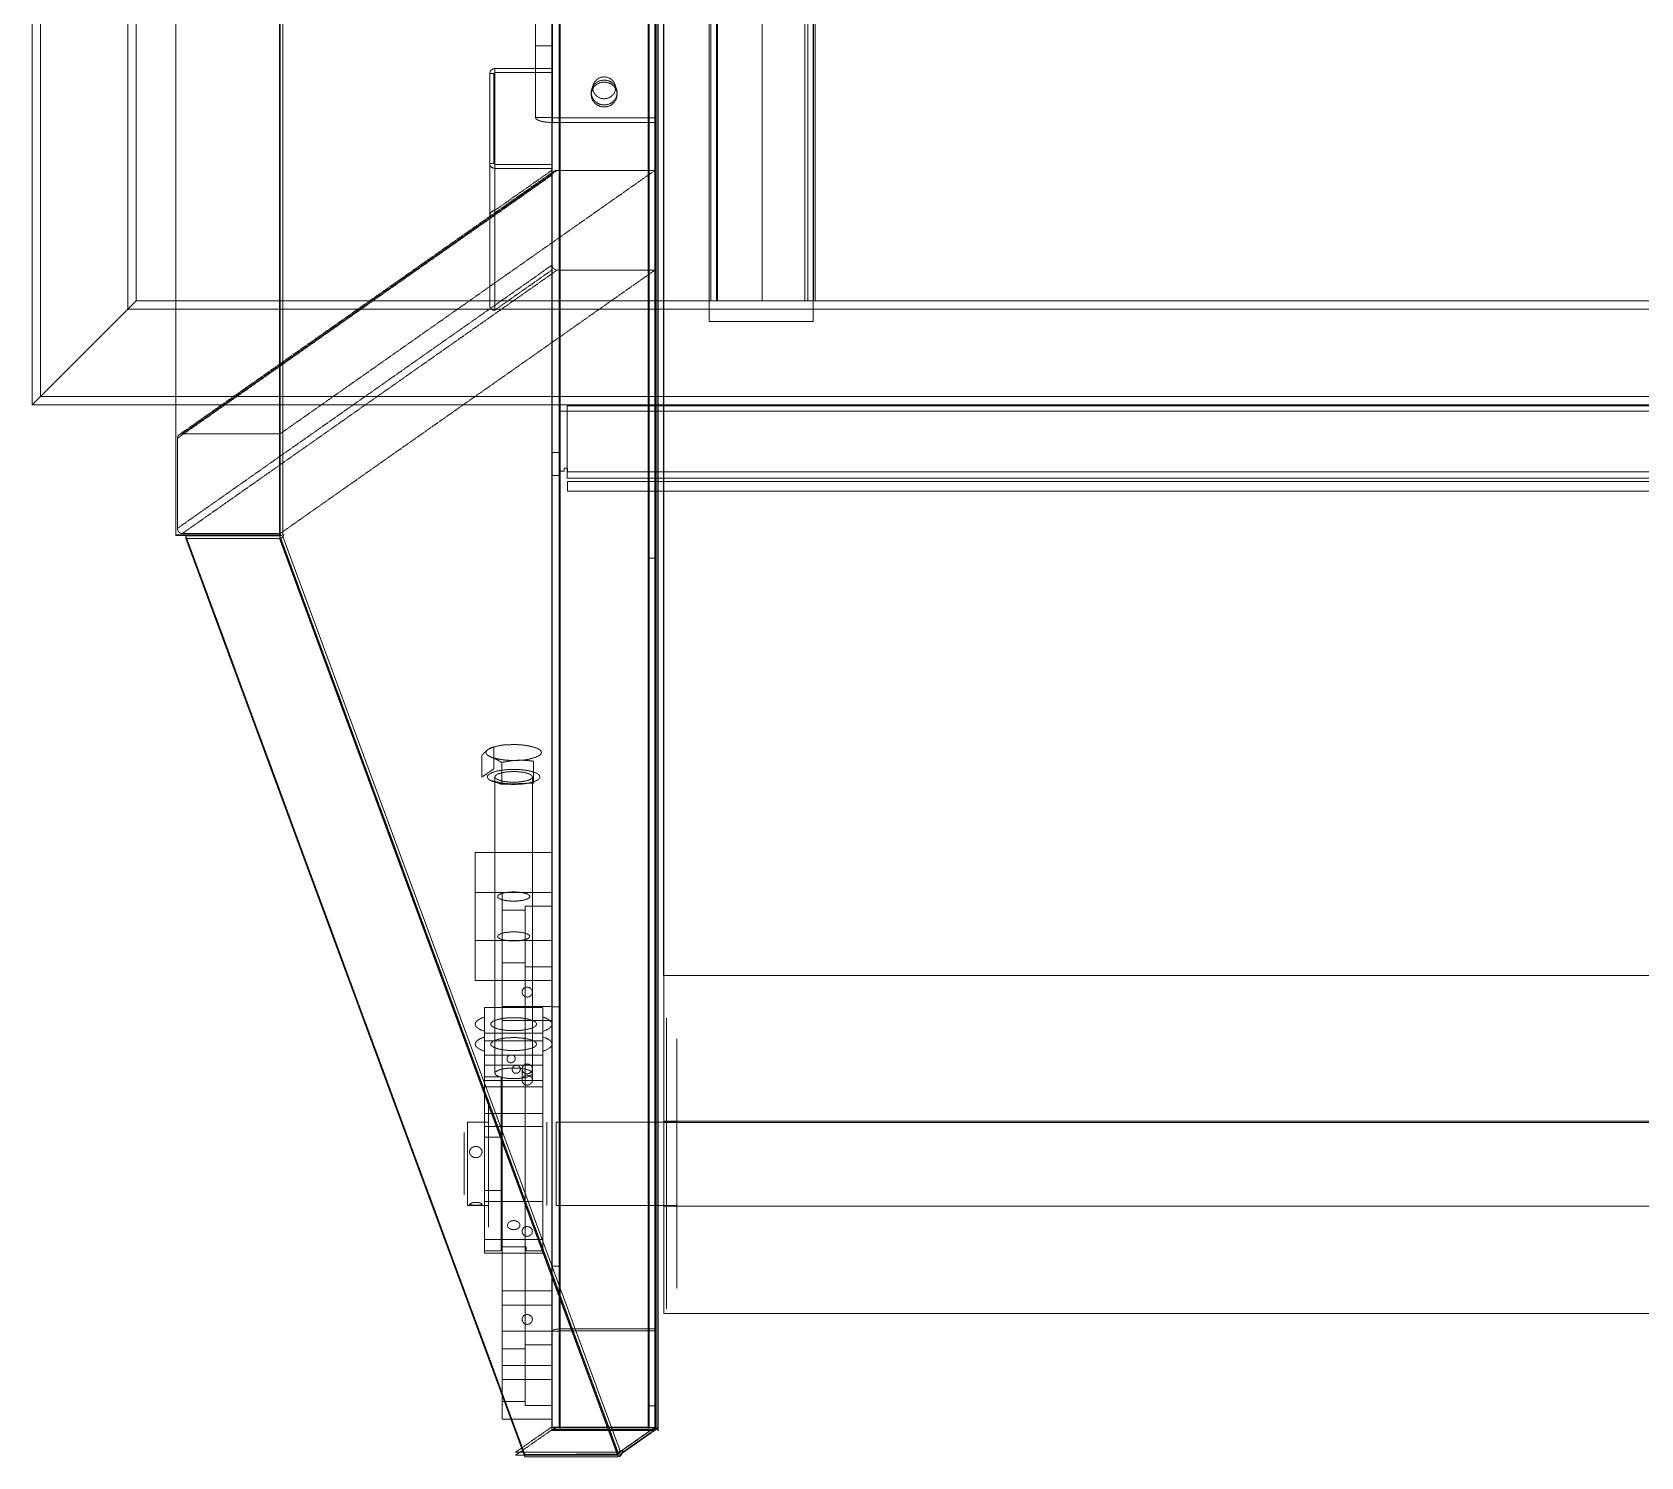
# Model space of a CAD drawing. Header units: millimetres. Extents: x 5343 to 29633, y -275 to 12336.
# Drawn here: x 20139 to 20912, y 1932 to 2617 of the extents above; entities that cross this region are included whole.
import ezdxf

# ---------------------------------------------------------------- set-up
doc = ezdxf.new("R2010")
doc.units = ezdxf.units.MM
doc.linetypes.add('HIDDEN', pattern=[0.375, 0.25, -0.125])

msp = doc.modelspace()

# ---------------------------------------------------------------- linework, layer by layer
at = {"linetype": 'Continuous', "lineweight": 0}
for p, q in [((20442.26, 6295.44), (20442.26, 2052.83)), ((20442.1, 3946.69), (20442.1, 2163.84)), ((20142.6, 2442.27), (20184.6, 2484.27)), ((20184.6, 2484.27), (20188.6, 2488.27)), ((20188.6, 2488.27), (20184.6, 2484.27)), ((20138.6, 2438.27), (20142.6, 2442.27)), ((20142.6, 2442.27), (20138.6, 2438.27)), ((20442.1, 2437.76), (20439.6, 2437.76)), ((20442.1, 2402.99), (20439.6, 2402.99)), ((20442.1, 2401.32), (20439.6, 2401.32)), ((20442.1, 2396.72), (20439.6, 2396.72)), ((20207.74, 2375.31), (20257.59, 2375.31)), ((20212.52, 2375.09), (20257.44, 2375.14)), ((20212.52, 2373.92), (20212.52, 2375.09)), ((20257.44, 2375.14), (20257.86, 2374.02)), ((20257.73, 2375.01), (20258.06, 2375.25)), ((20258.07, 2374.09), (20257.73, 2375.01)), ((20258.06, 2375.25), (20258.06, 2375.33)), ((20259.12, 2374.85), (20259.45, 2375.09)), ((20259.45, 2375.81), (20259.17, 2375.61)), ((20259.45, 2375.09), (20259.45, 2375.81)), ((20212.52, 2373.92), (20257.45, 2373.97)), ((20442.1, 2163.84), (20442.26, 2163.84)), ((20442.26, 2052.83), (20442.26, 2001.28)), ((20422.31, 1934.06), (20437.87, 1945)), ((20439.48, 1946.47), (20422.59, 1934.6)), ((20437.87, 1945), (20437.39, 1945)), ((20437.9, 1945.08), (20437.5, 1945.08)), ((20438.09, 1945), (20438.09, 1945.5)), ((20438.09, 1945), (20438.1, 1945.02)), ((20438.1, 1945.02), (20438.1, 1945.02)), ((20439.48, 1944.84), (20439.48, 1946.47)), ((20439.48, 1944.84), (20439.59, 1944.96)), ((20439.59, 1944.96), (20439.6, 1945.02)), ((20373.91, 1936.58), (20371.05, 1934.57)), ((20373.09, 1934.57), (20371.05, 1933.13)), ((20371.05, 1934.57), (20374.66, 1934.57)), ((20422.21, 1934.12), (20421.98, 1933.53)), ((20422.14, 1933.94), (20422.25, 1934.02)), ((20422.31, 1933.85), (20422.21, 1934.12)), ((20422.59, 1935.32), (20422.31, 1935.12)), ((20422.31, 1935.12), (20422.31, 1933.85)), ((20422.59, 1934.6), (20422.59, 1935.32)), ((20371.05, 1933.13), (20375.19, 1933.13)), ((20420.4, 1932.41), (20375.47, 1932.36))]:
    msp.add_line(p, q, dxfattribs=at)
at = {"linetype": 'Continuous', "lineweight": 15}
for p, q in [((20138.6, 2438.27), (20138.6, 5898.27)), ((20142.6, 2442.27), (20142.6, 5894.27)), ((20184.6, 2484.27), (20184.6, 4996.51)), ((20188.6, 2488.27), (20188.6, 3438.27)), ((20439.48, 3263.23), (20439.48, 1946.47)), ((20439.6, 1945.02), (20439.6, 3262.99)), ((20207.74, 2872.97), (20207.74, 2375.31)), ((20257.59, 2872.97), (20257.59, 2375.31)), ((20259.17, 2375.61), (20259.17, 2873.27)), ((20207.74, 2484.27), (20184.6, 2484.27)), ((20207.74, 2488.27), (20188.6, 2488.27)), ((20442.1, 2488.27), (20439.6, 2488.27)), ((20442.1, 2484.27), (20439.6, 2484.27)), ((20207.74, 2438.27), (20138.6, 2438.27)), ((20207.74, 2442.27), (20142.6, 2442.27)), ((20442.1, 2442.27), (20439.6, 2442.27)), ((20442.1, 2438.27), (20439.6, 2438.27)), ((20212.95, 2373.92), (20212.52, 2375.09)), ((20421.98, 1933.53), (20259.12, 2374.85)), ((20375.47, 1932.36), (20212.52, 2373.92)), ((20420.4, 1932.41), (20257.45, 2373.97)), ((20442.26, 2093.28), (20439.6, 2093.28)), ((20439.6, 2053.28), (20442.26, 2053.28)), ((21382.26, 2052.83), (20442.26, 2052.83)), ((20442.26, 2001.28), (21382.26, 2001.28)), ((20364.6, 1961.81), (20364.6, 1950.49)), ((20364.6, 1950.49), (20368.78, 1950.49)), ((20437.9, 1945.08), (20437.9, 1945.37)), ((20438.1, 1945.02), (20438.1, 1945.51))]:
    msp.add_line(p, q, dxfattribs=at)
at = {"linetype": 'HIDDEN', "lineweight": 0}
for p, q in [((20142.6, 2442.27), (20142.6, 5894.27)), ((20184.6, 2484.27), (20184.6, 5852.27)), ((20468.1, 5848.27), (20468.1, 2488.27)), ((20510.1, 5848.27), (20510.1, 2488.27)), ((20464.81, 5568.27), (20464.81, 2488.27)), ((20467.64, 5568.27), (20467.64, 2488.27)), ((20489.56, 5568.27), (20489.56, 2488.27)), ((20511.48, 5568.27), (20511.48, 2488.27)), ((20514.31, 5568.27), (20514.31, 2488.27)), ((20515.01, 5568.27), (20515.01, 2488.27)), ((20464.1, 4822.8), (20464.1, 2488.27)), ((20392, 3943.72), (20392, 1946.67)), ((20392.4, 3942.64), (20392.4, 1945.59)), ((20434.8, 1945.59), (20434.8, 3942.64)), ((20435.2, 3943.72), (20435.2, 1946.67)), ((20437.9, 1945.51), (20437.9, 3391.41)), ((20437.9, 1945.37), (20437.9, 3390.98)), ((20438.09, 3389.36), (20438.09, 1946.63)), ((20438.1, 1945.51), (20438.1, 3389.69)), ((20514.1, 3318.27), (20514.1, 2488.27)), ((20388.42, 1945.08), (20388.42, 3263.93)), ((20438.6, 3267.96), (20438.6, 1946.67)), ((20388.6, 2936.9), (20388.6, 2548.77)), ((20257.59, 2872.97), (20257.59, 2375.73)), ((20257.78, 2375.77), (20257.78, 2872.97)), ((20380.6, 2748.87), (20380.6, 2576.29)), ((20388.8, 2746.54), (20388.8, 2573.96)), ((20380.6, 2610.88), (20388.6, 2610.88)), ((20361, 2599.85), (20361, 2531.66)), ((20388.6, 2599.85), (20361, 2599.85)), ((20358.6, 2597.54), (20358.6, 2529.08)), ((20360.6, 2597.54), (20358.6, 2597.54)), ((20360.6, 2597.54), (20360.6, 2554.21)), ((20388.6, 2597.93), (20361, 2597.93)), ((20361, 2597.93), (20361, 2529.75)), ((20407.53, 2589.77), (20408.07, 2591.12)), ((20408.07, 2591.12), (20408.92, 2592.31)), ((20408.07, 2590.16), (20408.92, 2591.35)), ((20408.29, 2591.98), (20408.1, 2590.61)), ((20408.84, 2593.25), (20408.29, 2591.98)), ((20409.71, 2594.34), (20408.84, 2593.25)), ((20408.92, 2592.31), (20410.05, 2593.27)), ((20408.92, 2591.35), (20410.05, 2592.31)), ((20410.85, 2595.18), (20409.71, 2594.34)), ((20410.05, 2593.27), (20411.39, 2593.94)), ((20410.05, 2592.31), (20411.39, 2592.98)), ((20412.18, 2595.71), (20410.85, 2595.18)), ((20411.39, 2593.94), (20412.85, 2594.29)), ((20411.39, 2592.98), (20412.85, 2593.32)), ((20413.6, 2595.89), (20412.18, 2595.71)), ((20412.85, 2594.29), (20414.36, 2594.29)), ((20412.85, 2593.32), (20414.36, 2593.32)), ((20415.03, 2595.71), (20413.6, 2595.89)), ((20414.36, 2594.29), (20415.82, 2593.94)), ((20414.36, 2593.32), (20415.82, 2592.98)), ((20416.35, 2595.18), (20415.03, 2595.71)), ((20415.82, 2593.94), (20417.15, 2593.27)), ((20415.82, 2592.98), (20417.15, 2592.31)), ((20417.49, 2594.34), (20416.35, 2595.18)), ((20417.15, 2593.27), (20418.28, 2592.31)), ((20417.15, 2592.31), (20418.28, 2591.35)), ((20418.37, 2593.25), (20417.49, 2594.34)), ((20418.28, 2592.31), (20419.14, 2591.12)), ((20418.28, 2591.35), (20419.14, 2590.16)), ((20418.92, 2591.98), (20418.37, 2593.25)), ((20419.1, 2590.61), (20418.92, 2591.98)), ((20419.14, 2591.12), (20419.67, 2589.77)), ((20407.35, 2588.34), (20407.53, 2589.77)), ((20407.35, 2587.37), (20407.53, 2588.81)), ((20407.53, 2586.91), (20407.35, 2588.34)), ((20407.53, 2585.94), (20407.35, 2587.37)), ((20407.53, 2588.81), (20408.07, 2590.16)), ((20408.07, 2585.55), (20407.53, 2586.91)), ((20408.07, 2584.59), (20407.53, 2585.94)), ((20408.92, 2584.37), (20408.07, 2585.55)), ((20408.92, 2583.4), (20408.07, 2584.59)), ((20408.1, 2590.61), (20408.29, 2589.25)), ((20408.29, 2589.25), (20408.84, 2587.97)), ((20408.84, 2587.97), (20409.71, 2586.88)), ((20410.05, 2583.41), (20408.92, 2584.37)), ((20410.05, 2582.44), (20408.92, 2583.4)), ((20409.71, 2586.88), (20410.85, 2586.04)), ((20411.39, 2582.74), (20410.05, 2583.41)), ((20410.85, 2586.04), (20412.18, 2585.52)), ((20412.18, 2585.52), (20413.6, 2585.34)), ((20413.6, 2585.34), (20415.03, 2585.52)), ((20415.03, 2585.52), (20416.35, 2586.04)), ((20417.15, 2583.41), (20415.82, 2582.74)), ((20416.35, 2586.04), (20417.49, 2586.88)), ((20418.28, 2584.37), (20417.15, 2583.41)), ((20418.28, 2583.4), (20417.15, 2582.44)), ((20417.49, 2586.88), (20418.37, 2587.97)), ((20419.14, 2585.55), (20418.28, 2584.37)), ((20419.14, 2584.59), (20418.28, 2583.4)), ((20418.37, 2587.97), (20418.92, 2589.25)), ((20418.92, 2589.25), (20419.1, 2590.61)), ((20419.14, 2590.16), (20419.67, 2588.81)), ((20419.67, 2586.91), (20419.14, 2585.55)), ((20419.67, 2585.94), (20419.14, 2584.59)), ((20419.67, 2589.77), (20419.85, 2588.34)), ((20419.67, 2588.81), (20419.85, 2587.37)), ((20419.85, 2588.34), (20419.67, 2586.91)), ((20419.85, 2587.37), (20419.67, 2585.94)), ((20388.6, 2576.29), (20380.6, 2576.29)), ((20380.76, 2575.83), (20380.6, 2576.29)), ((20381.23, 2575.39), (20380.76, 2575.83)), ((20388.8, 2576.23), (20438.6, 2576.23)), ((20411.39, 2581.77), (20410.05, 2582.44)), ((20412.85, 2582.39), (20411.39, 2582.74)), ((20412.85, 2581.42), (20411.39, 2581.77)), ((20414.36, 2582.39), (20412.85, 2582.39)), ((20414.36, 2581.42), (20412.85, 2581.42)), ((20415.82, 2582.74), (20414.36, 2582.39)), ((20415.82, 2581.77), (20414.36, 2581.42)), ((20417.15, 2582.44), (20415.82, 2581.77)), ((20381.98, 2574.99), (20381.23, 2575.39)), ((20383, 2574.64), (20381.98, 2574.99)), ((20384.25, 2574.35), (20383, 2574.64)), ((20385.66, 2574.13), (20384.25, 2574.35)), ((20387.2, 2574), (20385.66, 2574.13)), ((20388.8, 2573.96), (20387.2, 2574)), ((20388.8, 2573.96), (20438.6, 2573.96)), ((20358.6, 2554.21), (20360.6, 2554.21)), ((20361, 2553.82), (20388.6, 2553.82)), ((20388.6, 2548.77), (20208.42, 2422.1)), ((20389.48, 2550.5), (20209.3, 2423.83)), ((20390.89, 2550.85), (20210.7, 2424.19)), ((20257.73, 2424.19), (20437.91, 2550.85)), ((20361, 2551.9), (20388.6, 2551.9)), ((20388.6, 2551.07), (20361, 2531.66)), ((20388.6, 2549.15), (20361, 2529.75)), ((20388.6, 2505.43), (20388.6, 2548.77)), ((20437.91, 2550.85), (20390.89, 2550.85)), ((20358.6, 2529.08), (20358.6, 2485.74)), ((20361, 2529.75), (20361, 2483.72)), ((20208.42, 2378.76), (20388.6, 2505.43)), ((20390.89, 2502.91), (20210.7, 2376.25)), ((20437.91, 2502.91), (20257.73, 2376.25)), ((20361, 2483.72), (20388.6, 2503.13)), ((20388.6, 2505.43), (20388.6, 1946.67)), ((20390.89, 2502.91), (20437.91, 2502.91)), ((21639.4, 2484.27), (20184.6, 2484.27)), ((20439.6, 2488.27), (20207.74, 2488.27)), ((20439.6, 2484.27), (20207.74, 2484.27)), ((20464.1, 2488.27), (20442.1, 2488.27)), ((21383.7, 2484.27), (20442.1, 2484.27)), ((20464.1, 2488.27), (20464.1, 2478.27)), ((20514.1, 2488.27), (20464.1, 2488.27)), ((20514.1, 2488.27), (20515.01, 2488.27)), ((20514.1, 2478.27), (20514.1, 2488.27)), ((21309.9, 2488.27), (20515.01, 2488.27)), ((20464.1, 2478.27), (20514.1, 2478.27)), ((21681.4, 2442.27), (20142.6, 2442.27)), ((20439.6, 2442.27), (20207.74, 2442.27)), ((20439.6, 2438.27), (20207.74, 2438.27)), ((20439.6, 2437.76), (20395.8, 2437.76)), ((20395.8, 2437.76), (20395.8, 2402.99)), ((21383.7, 2442.27), (20442.1, 2442.27)), ((21383.7, 2438.27), (20442.1, 2438.27)), ((21383.7, 2437.76), (20442.1, 2437.76)), ((21432, 2435.19), (20392, 2435.19)), ((20208.42, 2422.1), (20208.42, 2378.76)), ((20210.7, 2424.19), (20257.73, 2424.19)), ((20392, 2415.22), (20388.6, 2415.22)), ((20394.3, 2406.24), (20392, 2406.24)), ((20394.3, 2407.67), (20396, 2407.67)), ((20394.3, 2406.24), (20394.3, 2407.67)), ((20396, 2406.04), (20396, 2407.67)), ((21428, 2406.04), (20396, 2406.04)), ((20388.6, 2404.22), (20392, 2404.22)), ((20439.6, 2402.99), (20395.8, 2402.99)), ((20439.6, 2401.32), (20396, 2401.32)), ((20396, 2396.72), (20396, 2401.32)), ((21383.7, 2402.99), (20442.1, 2402.99)), ((21383.7, 2401.32), (20442.1, 2401.32)), ((20439.6, 2396.72), (20396, 2396.72)), ((21383.7, 2396.72), (20442.1, 2396.72)), ((20207.74, 2375.73), (20257.59, 2375.73)), ((20257.73, 2376.25), (20210.7, 2376.25)), ((20258.06, 2375.97), (20257.78, 2375.77)), ((20258.06, 2375.33), (20258.06, 2375.97)), ((20375.47, 1933.53), (20212.95, 2373.92)), ((20257.86, 2374.02), (20420.4, 1933.58)), ((20420.59, 1933.69), (20258.07, 2374.09)), ((20438.6, 2364.45), (20435.2, 2364.45)), ((20354.85, 2259.16), (20354.85, 2269.68)), ((20356.87, 2271.47), (20356.77, 2270.98)), ((20356.77, 2270.98), (20356.9, 2270.48)), ((20357.19, 2271.96), (20356.87, 2271.47)), ((20356.9, 2270.48), (20357.25, 2270)), ((20357.74, 2272.43), (20357.19, 2271.96)), ((20357.25, 2270), (20357.83, 2269.53)), ((20357.83, 2269.53), (20358.61, 2269.09)), ((20358.61, 2269.09), (20359.6, 2268.68)), ((20360.62, 2263.22), (20360.62, 2273.74)), ((20364.34, 2255.72), (20364.34, 2266.24)), ((20379.58, 2256.33), (20379.58, 2266.84)), ((20381.59, 2272.93), (20380.61, 2273.34)), ((20382.38, 2272.49), (20381.59, 2272.93)), ((20382.95, 2272.02), (20382.38, 2272.49)), ((20382.47, 2269.59), (20383.01, 2270.06)), ((20383.31, 2271.54), (20382.95, 2272.02)), ((20383.01, 2270.06), (20383.34, 2270.55)), ((20383.44, 2271.04), (20383.31, 2271.54)), ((20383.34, 2270.55), (20383.44, 2271.04)), ((20354.85, 2259.16), (20357.74, 2261.19)), ((20357.68, 2260.01), (20357.44, 2259.4)), ((20357.44, 2259.4), (20357.56, 2258.79)), ((20357.56, 2258.79), (20358.03, 2258.2)), ((20358.29, 2260.59), (20357.68, 2260.01)), ((20357.74, 2261.19), (20360.62, 2263.22)), ((20359.23, 2261.14), (20358.29, 2260.59)), ((20360.49, 2261.64), (20359.23, 2261.14)), ((20362.02, 2262.07), (20360.49, 2261.64)), ((20361.1, 2259.29), (20361.1, 2116.77)), ((20361.12, 2259.45), (20361.42, 2259.96)), ((20361.19, 2258.94), (20361.12, 2259.45)), ((20361.63, 2258.44), (20361.19, 2258.94)), ((20361.42, 2259.96), (20362.07, 2260.45)), ((20362.41, 2257.97), (20361.63, 2258.44)), ((20363.79, 2262.41), (20362.02, 2262.07)), ((20362.07, 2260.45), (20363.05, 2260.88)), ((20363.05, 2260.88), (20364.32, 2261.25)), ((20365.73, 2262.67), (20363.79, 2262.41)), ((20364.32, 2261.25), (20365.83, 2261.54)), ((20367.81, 2262.83), (20365.73, 2262.67)), ((20365.83, 2261.54), (20367.51, 2261.74)), ((20367.51, 2261.74), (20369.3, 2261.84)), ((20369.95, 2262.89), (20367.81, 2262.83)), ((20369.3, 2261.84), (20371.12, 2261.83)), ((20372.09, 2262.85), (20369.95, 2262.89)), ((20371.12, 2261.83), (20372.9, 2261.72)), ((20374.18, 2262.7), (20372.09, 2262.85)), ((20372.9, 2261.72), (20374.57, 2261.51)), ((20376.14, 2262.46), (20374.18, 2262.7)), ((20374.57, 2261.51), (20376.05, 2261.21)), ((20376.05, 2261.21), (20377.29, 2260.83)), ((20377.94, 2262.12), (20376.14, 2262.46)), ((20377.29, 2260.83), (20378.23, 2260.39)), ((20378.5, 2258.38), (20377.68, 2257.91)), ((20379.51, 2261.7), (20377.94, 2262.12)), ((20378.23, 2260.39), (20378.84, 2259.9)), ((20378.98, 2258.88), (20378.5, 2258.38)), ((20378.84, 2259.9), (20379.1, 2259.39)), ((20379.1, 2259.39), (20378.98, 2258.88)), ((20379.1, 2118.88), (20379.1, 2259.29)), ((20380.81, 2261.22), (20379.51, 2261.7)), ((20381.8, 2260.68), (20380.81, 2261.22)), ((20382.45, 2260.1), (20381.8, 2260.68)), ((20382.26, 2258.28), (20382.69, 2258.88)), ((20382.75, 2259.49), (20382.45, 2260.1)), ((20382.69, 2258.88), (20382.75, 2259.49)), ((20358.03, 2258.2), (20358.86, 2257.63)), ((20358.86, 2257.63), (20360.01, 2257.12)), ((20364.34, 2255.72), (20359.6, 2257.44)), ((20360.01, 2257.12), (20361.45, 2256.66)), ((20361.45, 2256.66), (20363.14, 2256.29)), ((20363.5, 2257.56), (20362.41, 2257.97)), ((20363.14, 2256.29), (20365.03, 2256)), ((20364.87, 2257.21), (20363.5, 2257.56)), ((20371.96, 2256.02), (20364.34, 2255.72)), ((20366.45, 2256.96), (20364.87, 2257.21)), ((20365.03, 2256), (20367.06, 2255.8)), ((20368.18, 2256.8), (20366.45, 2256.96)), ((20367.06, 2255.8), (20369.18, 2255.7)), ((20369.99, 2256.74), (20368.18, 2256.8)), ((20369.18, 2255.7), (20371.33, 2255.71)), ((20371.81, 2256.78), (20369.99, 2256.74)), ((20371.33, 2255.71), (20373.45, 2255.82)), ((20373.55, 2256.93), (20371.81, 2256.78)), ((20379.58, 2256.33), (20371.96, 2256.02)), ((20373.45, 2255.82), (20375.46, 2256.03)), ((20375.15, 2257.18), (20373.55, 2256.93)), ((20376.55, 2257.51), (20375.15, 2257.18)), ((20375.46, 2256.03), (20377.33, 2256.34)), ((20377.68, 2257.91), (20376.55, 2257.51)), ((20377.33, 2256.34), (20378.98, 2256.73)), ((20378.98, 2256.73), (20380.38, 2257.19)), ((20380.38, 2257.19), (20381.49, 2257.71)), ((20381.49, 2257.71), (20382.26, 2258.28)), ((20351.6, 2180.61), (20351.6, 2222.92)), ((20388.6, 2222.92), (20351.6, 2222.92)), ((20351.6, 2203.75), (20388.6, 2203.75)), ((20362.36, 2201.65), (20362.45, 2202.12)), ((20362.64, 2201.18), (20362.36, 2201.65)), ((20362.45, 2202.12), (20362.9, 2202.58)), ((20363.26, 2200.73), (20362.64, 2201.18)), ((20362.9, 2202.58), (20363.69, 2203)), ((20364.2, 2200.34), (20363.26, 2200.73)), ((20363.69, 2203), (20364.77, 2203.36)), ((20365.41, 2200.01), (20364.2, 2200.34)), ((20364.6, 2195.23), (20364.6, 2203.75)), ((20364.6, 2203.75), (20388.6, 2203.75)), ((20364.77, 2203.36), (20366.11, 2203.65)), ((20366.85, 2199.77), (20365.41, 2200.01)), ((20366.11, 2203.65), (20367.63, 2203.85)), ((20368.44, 2199.61), (20366.85, 2199.77)), ((20367.63, 2203.85), (20369.26, 2203.95)), ((20370.1, 2199.56), (20368.44, 2199.61)), ((20369.26, 2203.95), (20370.94, 2203.95)), ((20371.77, 2199.61), (20370.1, 2199.56)), ((20370.94, 2203.95), (20372.58, 2203.85)), ((20373.36, 2199.77), (20371.77, 2199.61)), ((20372.58, 2203.85), (20374.1, 2203.65)), ((20374.79, 2200.01), (20373.36, 2199.77)), ((20374.1, 2203.65), (20375.43, 2203.36)), ((20376.01, 2200.34), (20374.79, 2200.01)), ((20375.43, 2203.36), (20376.52, 2203)), ((20375.6, 2197.21), (20375.6, 2195.23)), ((20388.6, 2197.21), (20375.6, 2197.21)), ((20376.95, 2200.73), (20376.01, 2200.34)), ((20376.52, 2203), (20377.3, 2202.58)), ((20377.57, 2201.18), (20376.95, 2200.73)), ((20377.3, 2202.58), (20377.75, 2202.12)), ((20377.84, 2201.65), (20377.57, 2201.18)), ((20377.75, 2202.12), (20377.84, 2201.65)), ((20364.6, 2169.95), (20364.6, 2195.23)), ((20375.6, 2195.23), (20364.6, 2195.23)), ((20375.6, 2169.95), (20375.6, 2195.23)), ((20362.36, 2182.47), (20362.45, 2182.94)), ((20362.64, 2182), (20362.36, 2182.47)), ((20362.45, 2182.94), (20362.9, 2183.4)), ((20363.26, 2181.56), (20362.64, 2182)), ((20362.9, 2183.4), (20363.69, 2183.82)), ((20364.2, 2181.16), (20363.26, 2181.56)), ((20363.69, 2183.82), (20364.77, 2184.19)), ((20365.41, 2180.84), (20364.2, 2181.16)), ((20364.77, 2184.19), (20366.11, 2184.47)), ((20366.11, 2184.47), (20367.63, 2184.67)), ((20367.63, 2184.67), (20369.26, 2184.78)), ((20369.26, 2184.78), (20370.94, 2184.78)), ((20370.94, 2184.78), (20372.58, 2184.67)), ((20372.58, 2184.67), (20374.1, 2184.47)), ((20374.1, 2184.47), (20375.43, 2184.19)), ((20376.01, 2181.16), (20374.79, 2180.84)), ((20375.43, 2184.19), (20376.52, 2183.82)), ((20376.95, 2181.56), (20376.01, 2181.16)), ((20376.52, 2183.82), (20377.3, 2183.4)), ((20377.57, 2182), (20376.95, 2181.56)), ((20377.3, 2183.4), (20377.75, 2182.94)), ((20377.84, 2182.47), (20377.57, 2182)), ((20377.75, 2182.94), (20377.84, 2182.47)), ((20351.6, 2180.61), (20351.6, 2161.43)), ((20388.6, 2180.61), (20351.6, 2180.61)), ((20366.85, 2180.59), (20365.41, 2180.84)), ((20368.44, 2180.44), (20366.85, 2180.59)), ((20370.1, 2180.39), (20368.44, 2180.44)), ((20371.77, 2180.44), (20370.1, 2180.39)), ((20373.36, 2180.59), (20371.77, 2180.44)), ((20374.79, 2180.84), (20373.36, 2180.59)), ((20364.6, 2169.95), (20364.6, 2161.43)), ((20375.6, 2169.95), (20364.6, 2169.95)), ((20375.6, 2169.95), (20375.6, 2167.96)), ((20375.6, 2167.96), (20375.6, 1957.02)), ((20388.6, 2167.96), (20375.6, 2167.96)), ((20351.6, 2161.43), (20388.6, 2161.43)), ((20364.6, 2161.43), (20364.6, 1961.81)), ((20364.6, 2161.43), (20388.6, 2161.43)), ((20374.83, 2157.5), (20375.65, 2158.02)), ((20375.65, 2158.02), (20376.6, 2158.2)), ((20376.6, 2158.2), (20377.56, 2158.02)), ((20377.56, 2158.02), (20378.37, 2157.5)), ((20442.26, 2163.84), (21382.26, 2163.84)), ((20374.1, 2155.81), (20374.29, 2156.72)), ((20374.29, 2154.89), (20374.1, 2155.81)), ((20374.29, 2156.72), (20374.83, 2157.5)), ((20374.83, 2154.11), (20374.29, 2154.89)), ((20375.65, 2153.59), (20374.83, 2154.11)), ((20376.6, 2153.41), (20375.65, 2153.59)), ((20377.56, 2153.59), (20376.6, 2153.41)), ((20378.37, 2154.11), (20377.56, 2153.59)), ((20378.37, 2157.5), (20378.91, 2156.72)), ((20378.91, 2154.89), (20378.37, 2154.11)), ((20378.91, 2156.72), (20379.1, 2155.81)), ((20379.1, 2155.81), (20378.91, 2154.89)), ((20352.35, 2141.88), (20353.27, 2142.58)), ((20353.27, 2142.58), (20354.53, 2143.24)), ((20354.53, 2143.24), (20356.1, 2143.83)), ((20356.1, 2143.83), (20356.1, 2148.35)), ((20384.1, 2148.35), (20356.1, 2148.35)), ((20356.1, 2136.97), (20356.1, 2143.83)), ((20361.2, 2142.24), (20362.5, 2142.66)), ((20362.5, 2142.66), (20364.04, 2143.01)), ((20364.04, 2143.01), (20365.78, 2143.27)), ((20388.6, 2148.92), (20364.6, 2148.92)), ((20365.78, 2143.27), (20367.65, 2143.45)), ((20367.65, 2143.45), (20369.61, 2143.52)), ((20369.61, 2143.52), (20371.58, 2143.5)), ((20371.58, 2143.5), (20373.5, 2143.37)), ((20373.5, 2143.37), (20375.32, 2143.15)), ((20375.32, 2143.15), (20376.96, 2142.84)), ((20376.96, 2142.84), (20378.39, 2142.46)), ((20378.39, 2142.46), (20379.55, 2142)), ((20384.1, 2143.83), (20384.1, 2148.35)), ((20384.1, 2136.97), (20384.1, 2143.83)), ((20385.68, 2143.24), (20384.1, 2143.83)), ((20386.94, 2142.58), (20385.68, 2143.24)), ((20387.86, 2141.88), (20386.94, 2142.58)), ((20392, 2148.71), (20388.6, 2148.71)), ((20443.6, 2143.28), (20443.6, 2003.28)), ((20351.6, 2140.4), (20351.79, 2141.15)), ((20351.79, 2139.65), (20351.6, 2140.4)), ((20351.79, 2141.15), (20352.35, 2141.88)), ((20352.35, 2138.92), (20351.79, 2139.65)), ((20353.27, 2138.22), (20352.35, 2138.92)), ((20354.53, 2137.56), (20353.27, 2138.22)), ((20356.1, 2136.97), (20354.53, 2137.56)), ((20356.1, 2132.45), (20356.1, 2136.97)), ((20356.1, 2136.07), (20384.1, 2136.07)), ((20359.15, 2140.68), (20359.5, 2141.23)), ((20359.15, 2140.12), (20359.15, 2140.68)), ((20359.5, 2139.57), (20359.15, 2140.12)), ((20359.5, 2141.23), (20360.19, 2141.76)), ((20360.19, 2139.04), (20359.5, 2139.57)), ((20360.19, 2141.76), (20361.2, 2142.24)), ((20361.2, 2138.56), (20360.19, 2139.04)), ((20362.5, 2138.14), (20361.2, 2138.56)), ((20364.04, 2137.79), (20362.5, 2138.14)), ((20365.78, 2137.53), (20364.04, 2137.79)), ((20364.6, 2142.12), (20388.6, 2142.12)), ((20367.65, 2137.35), (20365.78, 2137.53)), ((20369.61, 2137.28), (20367.65, 2137.35)), ((20371.58, 2137.3), (20369.61, 2137.28)), ((20373.5, 2137.43), (20371.58, 2137.3)), ((20375.32, 2137.65), (20373.5, 2137.43)), ((20376.96, 2137.96), (20375.32, 2137.65)), ((20378.39, 2138.34), (20376.96, 2137.96)), ((20379.55, 2138.8), (20378.39, 2138.34)), ((20379.55, 2142), (20380.4, 2141.5)), ((20380.4, 2139.3), (20379.55, 2138.8)), ((20380.4, 2141.5), (20380.93, 2140.96)), ((20380.93, 2139.84), (20380.4, 2139.3)), ((20380.93, 2140.96), (20381.1, 2140.4)), ((20381.1, 2140.4), (20380.93, 2139.84)), ((20384.1, 2136.97), (20385.68, 2137.56)), ((20384.1, 2132.45), (20384.1, 2136.97)), ((20385.68, 2137.56), (20386.94, 2138.22)), ((20386.94, 2138.22), (20387.86, 2138.92)), ((20388.42, 2141.15), (20387.86, 2141.88)), ((20387.86, 2138.92), (20388.42, 2139.65)), ((20388.6, 2140.4), (20388.42, 2141.15)), ((20388.42, 2139.65), (20388.6, 2140.4)), ((20351.6, 2130.81), (20351.79, 2131.56)), ((20351.79, 2130.07), (20351.6, 2130.81)), ((20351.79, 2131.56), (20352.35, 2132.29)), ((20352.35, 2129.33), (20351.79, 2130.07)), ((20352.35, 2132.29), (20353.27, 2132.99)), ((20353.27, 2128.63), (20352.35, 2129.33)), ((20353.27, 2132.99), (20354.53, 2133.65)), ((20354.53, 2127.98), (20353.27, 2128.63)), ((20354.53, 2133.65), (20356.1, 2134.25)), ((20356.1, 2127.38), (20354.53, 2127.98)), ((20356.1, 2097.45), (20356.1, 2132.45)), ((20356.1, 2132.45), (20384.1, 2132.45)), ((20359.5, 2131.64), (20359.15, 2131.09)), ((20359.15, 2131.09), (20359.15, 2130.53)), ((20359.15, 2130.53), (20359.5, 2129.98)), ((20360.19, 2132.17), (20359.5, 2131.64)), ((20359.5, 2129.98), (20360.19, 2129.46)), ((20361.2, 2132.65), (20360.19, 2132.17)), ((20360.19, 2129.46), (20361.2, 2128.98)), ((20362.5, 2133.07), (20361.2, 2132.65)), ((20361.2, 2128.98), (20362.5, 2128.55)), ((20364.04, 2133.42), (20362.5, 2133.07)), ((20362.5, 2128.55), (20364.04, 2128.2)), ((20365.78, 2133.68), (20364.04, 2133.42)), ((20364.04, 2128.2), (20365.78, 2127.94)), ((20367.65, 2133.86), (20365.78, 2133.68)), ((20365.78, 2127.94), (20367.65, 2127.77)), ((20369.61, 2133.93), (20367.65, 2133.86)), ((20367.65, 2127.77), (20369.61, 2127.69)), ((20371.58, 2133.91), (20369.61, 2133.93)), ((20369.61, 2127.69), (20371.58, 2127.72)), ((20373.5, 2133.78), (20371.58, 2133.91)), ((20371.58, 2127.72), (20373.5, 2127.84)), ((20375.32, 2133.56), (20373.5, 2133.78)), ((20373.5, 2127.84), (20375.32, 2128.06)), ((20376.96, 2133.25), (20375.32, 2133.56)), ((20375.32, 2128.06), (20376.96, 2128.37)), ((20378.39, 2132.87), (20376.96, 2133.25)), ((20376.96, 2128.37), (20378.39, 2128.76)), ((20379.55, 2132.41), (20378.39, 2132.87)), ((20378.39, 2128.76), (20379.55, 2129.21)), ((20380.4, 2131.91), (20379.55, 2132.41)), ((20379.55, 2129.21), (20380.4, 2129.71)), ((20380.93, 2131.37), (20380.4, 2131.91)), ((20380.4, 2129.71), (20380.93, 2130.25)), ((20381.1, 2130.81), (20380.93, 2131.37)), ((20380.93, 2130.25), (20381.1, 2130.81)), ((20384.1, 2134.25), (20385.68, 2133.65)), ((20384.1, 2097.45), (20384.1, 2132.45)), ((20385.68, 2127.98), (20384.1, 2127.38)), ((20385.68, 2133.65), (20386.94, 2132.99)), ((20386.94, 2128.63), (20385.68, 2127.98)), ((20386.94, 2132.99), (20387.86, 2132.29)), ((20387.86, 2129.33), (20386.94, 2128.63)), ((20387.86, 2132.29), (20388.42, 2131.56)), ((20388.42, 2130.07), (20387.86, 2129.33)), ((20388.42, 2131.56), (20388.6, 2130.81)), ((20388.6, 2130.81), (20388.42, 2130.07)), ((20448.6, 2133.28), (20448.6, 2013.28)), ((20384.1, 2125.56), (20356.1, 2125.56)), ((20356.1, 2120.72), (20384.1, 2120.72)), ((20366.66, 2119.13), (20365.05, 2118.88)), ((20368.4, 2119.28), (20366.66, 2119.13)), ((20370.21, 2119.32), (20368.4, 2119.28)), ((20372.02, 2119.27), (20370.21, 2119.32)), ((20373.75, 2119.1), (20372.02, 2119.27)), ((20374.29, 2119.8), (20374.1, 2118.88)), ((20374.83, 2120.58), (20374.29, 2119.8)), ((20375.65, 2121.1), (20374.83, 2120.58)), ((20376.6, 2121.28), (20375.65, 2121.1)), ((20377.56, 2121.1), (20376.6, 2121.28)), ((20378.37, 2120.58), (20377.56, 2121.1)), ((20378.91, 2119.8), (20378.37, 2120.58)), ((20379.1, 2118.88), (20378.91, 2119.8)), ((20356.1, 2115.09), (20364.1, 2115.09)), ((20384.1, 2113.36), (20356.1, 2113.36)), ((20361.22, 2117.19), (20361.11, 2116.67)), ((20361.11, 2116.67), (20361.36, 2116.16)), ((20361.7, 2117.68), (20361.22, 2117.19)), ((20361.36, 2116.16), (20361.97, 2115.67)), ((20362.52, 2118.15), (20361.7, 2117.68)), ((20361.97, 2115.67), (20362.92, 2115.23)), ((20363.66, 2118.55), (20362.52, 2118.15)), ((20362.92, 2115.23), (20364.16, 2114.85)), ((20365.05, 2118.88), (20363.66, 2118.55)), ((20364.1, 2115.09), (20364.1, 2086.12)), ((20364.16, 2114.85), (20365.64, 2114.55)), ((20365.64, 2114.55), (20367.3, 2114.34)), ((20367.3, 2114.34), (20369.08, 2114.23)), ((20369.08, 2114.23), (20370.9, 2114.22)), ((20370.9, 2114.22), (20372.69, 2114.32)), ((20372.69, 2114.32), (20374.37, 2114.52)), ((20375.33, 2118.85), (20373.75, 2119.1)), ((20374.1, 2118.88), (20374.1, 2113.49)), ((20374.1, 2118.88), (20374.29, 2117.97)), ((20374.29, 2114.41), (20374.1, 2113.49)), ((20374.1, 2113.49), (20374.29, 2112.57)), ((20374.29, 2117.97), (20374.83, 2117.19)), ((20374.83, 2115.18), (20374.29, 2114.41)), ((20374.29, 2112.57), (20374.83, 2111.79)), ((20374.37, 2114.52), (20375.88, 2114.81)), ((20374.83, 2117.19), (20375.65, 2116.67)), ((20375.65, 2115.7), (20374.83, 2115.18)), ((20374.83, 2111.79), (20375.65, 2111.27)), ((20376.7, 2118.51), (20375.33, 2118.85)), ((20375.65, 2116.67), (20376.6, 2116.49)), ((20376.6, 2115.88), (20375.65, 2115.7)), ((20375.88, 2114.81), (20377.15, 2115.18)), ((20376.6, 2116.49), (20377.56, 2116.67)), ((20377.56, 2115.7), (20376.6, 2115.88)), ((20377.8, 2118.09), (20376.7, 2118.51)), ((20377.15, 2115.18), (20378.13, 2115.61)), ((20377.56, 2116.67), (20378.37, 2117.19)), ((20378.37, 2115.18), (20377.56, 2115.7)), ((20377.56, 2111.27), (20378.37, 2111.79)), ((20378.58, 2117.63), (20377.8, 2118.09)), ((20378.13, 2115.61), (20378.79, 2116.1)), ((20378.37, 2117.19), (20378.91, 2117.97)), ((20378.91, 2114.41), (20378.37, 2115.18)), ((20378.37, 2111.79), (20378.91, 2112.57)), ((20379.01, 2117.12), (20378.58, 2117.63)), ((20378.79, 2116.1), (20379.08, 2116.61)), ((20378.91, 2117.97), (20379.1, 2118.88)), ((20379.1, 2113.49), (20378.91, 2114.41)), ((20378.91, 2112.57), (20379.1, 2113.49)), ((20379.08, 2116.61), (20379.01, 2117.12)), ((20379.1, 2113.49), (20379.1, 2118.88)), ((20356.1, 2110.22), (20384.1, 2110.22)), ((20375.65, 2111.27), (20376.6, 2111.09)), ((20376.6, 2111.09), (20377.56, 2111.27)), ((20356.1, 2091.24), (20356.1, 2097.45)), ((20356.1, 2097.45), (20384.1, 2097.45)), ((20384.1, 2097.45), (20384.1, 2091.24)), ((20346.3, 2088.28), (20346.3, 2058.28)), ((20347.9, 2093.28), (20347.9, 2053.28)), ((20357.97, 2093.28), (20347.9, 2093.28)), ((20356.1, 2086.12), (20356.1, 2091.24)), ((20384.1, 2091.24), (20356.1, 2091.24)), ((20384.1, 2086.12), (20384.1, 2091.24)), ((20386, 2053.28), (20386, 2093.28)), ((20390.6, 2093.28), (20390.6, 2053.28)), ((20439.6, 2093.28), (20390.6, 2093.28)), ((21382.26, 2093.73), (20442.26, 2093.73)), ((20448.6, 2093.28), (20442.26, 2093.28)), ((21382.26, 2093.16), (20442.26, 2093.16)), ((20356.1, 2031.47), (20356.1, 2086.12)), ((20356.1, 2086.12), (20364.1, 2086.12)), ((20364.1, 2031.47), (20364.1, 2086.12)), ((20384.1, 2031.47), (20384.1, 2086.12)), ((20356.1, 2060.44), (20364.1, 2060.44)), ((20347.9, 2053.28), (20357.97, 2053.28)), ((20356.1, 2055.1), (20384.1, 2055.1)), ((20390.6, 2053.28), (20439.6, 2053.28)), ((20442.26, 2053.28), (20448.6, 2053.28)), ((20374.29, 2041.67), (20374.83, 2042.44)), ((20374.83, 2042.44), (20375.65, 2042.96)), ((20375.65, 2042.96), (20376.6, 2043.14)), ((20376.6, 2043.14), (20377.56, 2042.96)), ((20377.56, 2042.96), (20378.37, 2042.44)), ((20378.37, 2042.44), (20378.91, 2041.67)), ((20356.1, 2036.81), (20384.1, 2036.81)), ((20374.1, 2040.75), (20374.29, 2041.67)), ((20374.29, 2039.83), (20374.1, 2040.75)), ((20374.83, 2039.05), (20374.29, 2039.83)), ((20375.65, 2038.53), (20374.83, 2039.05)), ((20376.6, 2038.35), (20375.65, 2038.53)), ((20377.56, 2038.53), (20376.6, 2038.35)), ((20378.37, 2039.05), (20377.56, 2038.53)), ((20378.91, 2039.83), (20378.37, 2039.05)), ((20378.91, 2041.67), (20379.1, 2040.75)), ((20379.1, 2040.75), (20378.91, 2039.83)), ((20356.1, 2031.47), (20364.1, 2031.47)), ((20356.1, 2030.28), (20356.1, 2031.47)), ((20356.1, 2030.28), (20384.1, 2030.28)), ((20376.1, 2033.32), (20364.1, 2033.32)), ((20376.1, 2031.47), (20376.1, 2033.32)), ((20384.1, 2031.47), (20376.1, 2031.47)), ((20384.1, 2030.28), (20384.1, 2031.47)), ((20388.6, 2024.06), (20392, 2024.06)), ((20388.6, 2012.12), (20364.6, 2012.12)), ((20364.6, 2005.32), (20388.6, 2005.32)), ((20374.29, 1999.35), (20374.1, 1998.43)), ((20374.1, 1998.43), (20374.29, 1997.51)), ((20374.83, 2000.12), (20374.29, 1999.35)), ((20374.29, 1997.51), (20374.83, 1996.73)), ((20375.65, 2000.64), (20374.83, 2000.12)), ((20374.83, 1996.73), (20375.65, 1996.21)), ((20376.6, 2000.83), (20375.65, 2000.64)), ((20375.65, 1996.21), (20376.6, 1996.03)), ((20377.56, 2000.64), (20376.6, 2000.83)), ((20376.6, 1996.03), (20377.56, 1996.21)), ((20378.37, 2000.12), (20377.56, 2000.64)), ((20377.56, 1996.21), (20378.37, 1996.73)), ((20378.91, 1999.35), (20378.37, 2000.12)), ((20378.37, 1996.73), (20378.91, 1997.51)), ((20379.1, 1998.43), (20378.91, 1999.35)), ((20378.91, 1997.51), (20379.1, 1998.43)), ((20364.6, 1992.81), (20388.6, 1992.81)), ((20388.6, 1992.79), (20388.68, 1993)), ((20388.6, 1992.79), (20392, 1992.79)), ((20388.68, 1993), (20388.89, 1993.21)), ((20388.89, 1993.21), (20389.24, 1993.39)), ((20389.24, 1993.39), (20389.72, 1993.56)), ((20389.72, 1993.56), (20390.29, 1993.69)), ((20390.29, 1993.69), (20390.95, 1993.79)), ((20390.95, 1993.79), (20391.66, 1993.85)), ((20391.66, 1993.85), (20392.4, 1993.87)), ((20392.4, 1993.87), (20438.6, 1993.87)), ((20392.4, 1992.91), (20438.6, 1992.91)), ((20375.6, 1984.29), (20364.6, 1984.29)), ((20388.6, 1986.27), (20375.6, 1986.27)), ((20388.6, 1976.33), (20364.6, 1976.33)), ((20364.6, 1969.53), (20388.6, 1969.53)), ((20375.6, 1959.01), (20364.6, 1959.01)), ((20388.6, 1957.02), (20375.6, 1957.02)), ((20438.6, 1956.95), (20435.2, 1956.95)), ((20368.78, 1950.49), (20388.6, 1950.49)), ((20387.94, 1945), (20373.09, 1934.57)), ((20387.94, 1946.44), (20373.91, 1936.58)), ((20437.87, 1946.44), (20387.94, 1946.44)), ((20437.39, 1945), (20387.94, 1945)), ((20437.9, 1945.51), (20388.42, 1945.51)), ((20437.5, 1945.08), (20388.42, 1945.08)), ((20392, 1946.67), (20388.6, 1946.67)), ((20388.68, 1946.46), (20388.6, 1946.67)), ((20388.89, 1946.25), (20388.68, 1946.46)), ((20389.24, 1946.07), (20388.89, 1946.25)), ((20389.72, 1945.9), (20389.24, 1946.07)), ((20390.29, 1945.77), (20389.72, 1945.9)), ((20390.95, 1945.67), (20390.29, 1945.77)), ((20391.66, 1945.61), (20390.95, 1945.67)), ((20392.4, 1945.59), (20391.66, 1945.61)), ((20434.8, 1946.55), (20392.4, 1946.55)), ((20434.8, 1945.59), (20392.4, 1945.59)), ((20420.98, 1934.57), (20437.87, 1946.44)), ((20438.09, 1946.63), (20421.2, 1934.76)), ((20435.54, 1945.61), (20434.8, 1945.59)), ((20436.26, 1945.67), (20435.54, 1945.61)), ((20436.91, 1945.77), (20436.26, 1945.67)), ((20437.49, 1945.9), (20436.91, 1945.77)), ((20437.96, 1946.07), (20437.49, 1945.9)), ((20438.1, 1945.5), (20437.9, 1945.51)), ((20438.31, 1946.25), (20437.96, 1946.07)), ((20438.09, 1945.5), (20438.09, 1946.63)), ((20438.53, 1946.46), (20438.31, 1946.25)), ((20438.6, 1946.67), (20438.53, 1946.46)), ((20374.66, 1934.57), (20420.98, 1934.57)), ((20420.4, 1933.58), (20375.47, 1933.53)), ((20375.47, 1932.36), (20375.47, 1933.53)), ((20420.82, 1934.28), (20420.59, 1933.69)), ((20420.92, 1934.01), (20420.82, 1934.28)), ((20421.2, 1935.48), (20420.92, 1935.28)), ((20420.92, 1935.28), (20420.92, 1934.01)), ((20420.98, 1933.13), (20422.14, 1933.94)), ((20421.2, 1934.76), (20421.2, 1935.48)), ((20422.25, 1934.02), (20422.31, 1934.06)), ((20375.19, 1933.13), (20420.98, 1933.13))]:
    msp.add_line(p, q, dxfattribs=at)
for centre, radius, start, end in [((20360.95, 2597.49), 2.35, 88.82097, 178.77033), ((20360.95, 2554.26), 2.35, 181.22967, 271.17903), ((20367.73, 2252.27), 22.5, 88.67645, 116.35249), ((20370.48, 2239.61), 35.22, 73.28084, 93.63219), ((20369.73, 2302.41), 35.22, 253.28084, 273.63219), ((20372.48, 2289.75), 22.5, 268.67645, 296.35249), ((20369.73, 2291.18), 35.22, 253.28084, 273.63219), ((20438.07, 1945.02), 0.0299, 8.88589, 59.88965), ((20439.35, 1944.98), 0.255, 8.88589, 59.88965)]:
    msp.add_arc(centre, radius, start, end, dxfattribs=at)
at = {"linetype": 'Continuous', "lineweight": 0}
for centre, radius, start, end in [((20257.8, 2378.51), 3.21, 266.36796, 295.32165), ((20437.93, 1944.7), 0.382, 64.8407, 93.46969), ((20438.16, 1942.43), 3.08, 64.52966, 90.98638)]:
    msp.add_arc(centre, radius, start, end, dxfattribs=at)
at = {"linetype": 'HIDDEN', "lineweight": 0}
for centre, start_param, end_param in [((20361, 2529.36), 0.984268, 2.555064), ((20361, 2486.02), 2.555064, 4.12586)]:
    msp.add_ellipse(centre, major_axis=(2, 1.51), ratio=0.880962, start_param=start_param, end_param=end_param, dxfattribs=at)
for points, knots in [([(20390.89, 2550.85), (20390.59, 2550.88), (20390.3, 2550.85), (20389.75, 2550.68), (20389.5, 2550.53), (20389.07, 2550.15), (20388.9, 2549.91), (20388.67, 2549.37), (20388.61, 2549.07), (20388.6, 2548.77)], [0, 0, 0, 0, 0.25, 0.25, 0.5, 0.5, 0.75, 0.75, 1, 1, 1, 1]), ([(20388.6, 2505.43), (20388.61, 2505.13), (20388.67, 2504.82), (20388.9, 2504.25), (20389.07, 2503.98), (20389.5, 2503.51), (20389.75, 2503.32), (20390.3, 2503.03), (20390.59, 2502.94), (20390.89, 2502.91)], [0, 0, 0, 0, 0.25, 0.25, 0.5, 0.5, 0.75, 0.75, 1, 1, 1, 1]), ([(20208.42, 2422.1), (20208.42, 2422.41), (20208.48, 2422.7), (20208.72, 2423.24), (20208.89, 2423.48), (20209.31, 2423.87), (20209.56, 2424.01), (20210.11, 2424.19), (20210.41, 2424.22), (20210.7, 2424.19)], [0, 0, 0, 0, 0.25, 0.25, 0.5, 0.5, 0.75, 0.75, 1, 1, 1, 1]), ([(20210.7, 2376.25), (20210.41, 2376.28), (20210.11, 2376.37), (20209.56, 2376.65), (20209.31, 2376.85), (20208.89, 2377.32), (20208.72, 2377.59), (20208.48, 2378.16), (20208.42, 2378.47), (20208.42, 2378.76)], [0, 0, 0, 0, 0.25, 0.25, 0.5, 0.5, 0.75, 0.75, 1, 1, 1, 1]), ([(20357.74, 2272.43), (20357.26, 2272.09), (20356.78, 2271.69), (20355.82, 2270.76), (20355.34, 2270.24), (20354.85, 2269.68)], [0, 0, 0, 0, 0.5, 0.5, 1, 1, 1, 1]), ([(20360.62, 2273.74), (20360.14, 2273.62), (20359.66, 2273.47), (20358.7, 2273.04), (20358.22, 2272.77), (20357.74, 2272.43)], [0, 0, 0, 0, 0.5, 0.5, 1, 1, 1, 1]), ([(20359.6, 2268.68), (20360.39, 2268.39), (20361.18, 2268.04), (20362.76, 2267.22), (20363.55, 2266.75), (20364.34, 2266.24)], [0, 0, 0, 0, 0.5, 0.5, 1, 1, 1, 1]), ([(20364.34, 2266.24), (20365.6, 2266.51), (20366.88, 2266.74), (20369.42, 2267.09), (20370.69, 2267.21), (20371.96, 2267.26)], [0, 0, 0, 0, 0.5, 0.5, 1, 1, 1, 1]), ([(20371.96, 2267.26), (20373.23, 2267.31), (20374.51, 2267.3), (20377.05, 2267.15), (20378.32, 2267.02), (20379.58, 2266.84)], [0, 0, 0, 0, 0.5, 0.5, 1, 1, 1, 1]), ([(20368.32, 2125.56), (20368.16, 2125.5), (20367.79, 2125.36), (20367.33, 2124.92), (20366.99, 2124.33), (20366.86, 2123.67), (20366.95, 2123.04), (20367.25, 2122.49), (20367.71, 2122.08), (20368.28, 2121.85), (20368.68, 2121.84), (20368.85, 2121.84)], [0, 0, 0, 0, 0.090029, 0.206316, 0.324804, 0.442581, 0.557709, 0.672437, 0.789569, 0.908221, 1, 1, 1, 1]), ([(20368.85, 2121.84), (20369.07, 2121.87), (20369.51, 2121.92), (20370.11, 2122.25), (20370.57, 2122.72), (20370.84, 2123.32), (20370.89, 2123.97), (20370.71, 2124.6), (20370.32, 2125.13), (20369.89, 2125.47), (20369.58, 2125.54), (20369.5, 2125.56)], [0, 0, 0, 0, 0.118244, 0.23642, 0.356349, 0.477623, 0.596936, 0.71402, 0.832087, 0.952784, 1, 1, 1, 1]), ([(20371.36, 2116.77), (20371.23, 2116.77), (20371.1, 2116.78), (20370.84, 2116.82), (20370.71, 2116.85), (20370.47, 2116.95), (20370.36, 2117), (20370.14, 2117.14), (20370.03, 2117.22), (20369.75, 2117.49), (20369.6, 2117.7), (20369.45, 2118.05), (20369.41, 2118.18), (20369.36, 2118.42), (20369.34, 2118.55), (20369.34, 2118.8), (20369.36, 2118.93), (20369.41, 2119.17), (20369.45, 2119.29), (20369.6, 2119.64), (20369.75, 2119.85), (20370.03, 2120.11), (20370.14, 2120.19), (20370.35, 2120.33), (20370.47, 2120.39), (20370.71, 2120.49), (20370.84, 2120.53), (20371.09, 2120.59), (20371.23, 2120.6), (20371.61, 2120.62), (20371.87, 2120.58), (20372.23, 2120.46), (20372.34, 2120.41), (20372.55, 2120.29), (20372.65, 2120.22), (20372.83, 2120.06), (20372.91, 2119.97), (20373.05, 2119.77), (20373.11, 2119.67), (20373.26, 2119.33), (20373.31, 2119.09), (20373.31, 2118.71), (20373.29, 2118.58), (20373.24, 2118.33), (20373.21, 2118.21), (20373.11, 2117.96), (20373.05, 2117.85), (20372.91, 2117.63), (20372.83, 2117.52), (20372.56, 2117.23), (20372.35, 2117.07), (20372, 2116.91), (20371.87, 2116.86), (20371.62, 2116.8), (20371.49, 2116.78), (20371.36, 2116.77)], [0, 0, 0, 0, 0.03125, 0.03125, 0.0625, 0.0625, 0.09375, 0.09375, 0.125, 0.125, 0.1875, 0.1875, 0.21875, 0.21875, 0.25, 0.25, 0.28125, 0.28125, 0.3125, 0.3125, 0.375, 0.375, 0.40625, 0.40625, 0.4375, 0.4375, 0.46875, 0.46875, 0.5, 0.5, 0.5625, 0.5625, 0.59375, 0.59375, 0.625, 0.625, 0.65625, 0.65625, 0.6875, 0.6875, 0.75, 0.75, 0.78125, 0.78125, 0.8125, 0.8125, 0.84375, 0.84375, 0.875, 0.875, 0.9375, 0.9375, 0.96875, 0.96875, 1, 1, 1, 1]), ([(20357.97, 2102.56), (20357.97, 2102.86), (20357.97, 2103.48), (20357.97, 2103.84), (20357.97, 2103.78), (20357.97, 2103.76)], [0, 0, 0, 0, 0.423476, 0.860084, 1, 1, 1, 1]), ([(20357.97, 2042.8), (20357.97, 2042.8), (20357.97, 2042.8), (20357.97, 2043.25), (20357.97, 2043.98), (20357.97, 2045.04), (20357.97, 2046.85), (20357.97, 2049.23), (20357.97, 2052.08), (20357.97, 2055.12), (20357.97, 2059.25), (20357.97, 2063.98), (20357.97, 2068.26), (20357.97, 2072.09), (20357.97, 2075.72), (20357.97, 2079.06), (20357.97, 2082.08), (20357.97, 2085.03), (20357.97, 2088.82), (20357.97, 2092.3), (20357.97, 2095.33), (20357.97, 2097.97), (20357.97, 2100.65), (20357.97, 2101.94), (20357.97, 2102.56)], [0, 0, 0, 0, 0.031185, 0.066612, 0.102034, 0.138215, 0.174389, 0.246649, 0.282076, 0.317497, 0.38543, 0.449524, 0.492276, 0.536351, 0.581661, 0.617088, 0.652509, 0.68869, 0.724865, 0.797124, 0.832552, 0.867973, 0.935906, 1, 1, 1, 1]), ([(20348.9, 2078.96), (20348.9, 2078.78), (20348.92, 2078.6), (20349.01, 2078.24), (20349.07, 2078.06), (20349.23, 2077.73), (20349.32, 2077.57), (20349.55, 2077.27), (20349.68, 2077.13), (20349.96, 2076.88), (20350.11, 2076.76), (20350.44, 2076.57), (20350.61, 2076.49), (20350.96, 2076.35), (20351.15, 2076.3), (20351.52, 2076.24), (20351.71, 2076.22), (20352.09, 2076.22), (20352.28, 2076.24), (20352.66, 2076.3), (20352.84, 2076.35), (20353.2, 2076.49), (20353.37, 2076.57), (20353.69, 2076.76), (20353.84, 2076.87), (20354.13, 2077.13), (20354.25, 2077.27), (20354.48, 2077.56), (20354.58, 2077.72), (20354.74, 2078.06), (20354.8, 2078.23), (20354.88, 2078.59), (20354.9, 2078.78), (20354.9, 2079.15), (20354.88, 2079.33), (20354.8, 2079.68), (20354.74, 2079.85), (20354.58, 2080.18), (20354.48, 2080.33), (20354.26, 2080.62), (20354.13, 2080.75), (20353.85, 2080.98), (20353.69, 2081.09), (20353.37, 2081.27), (20353.2, 2081.35), (20352.84, 2081.47), (20352.65, 2081.52), (20352.28, 2081.58), (20352.09, 2081.59), (20351.71, 2081.59), (20351.52, 2081.58), (20351.15, 2081.52), (20350.97, 2081.47), (20350.61, 2081.35), (20350.44, 2081.27), (20350.11, 2081.09), (20349.96, 2080.99), (20349.68, 2080.75), (20349.55, 2080.62), (20349.33, 2080.33), (20349.23, 2080.18), (20349.07, 2079.85), (20349.01, 2079.68), (20348.92, 2079.33), (20348.9, 2079.15), (20348.9, 2078.96)], [0, 0, 0, 0, 0.03125, 0.03125, 0.0625, 0.0625, 0.09375, 0.09375, 0.125, 0.125, 0.15625, 0.15625, 0.1875, 0.1875, 0.21875, 0.21875, 0.25, 0.25, 0.28125, 0.28125, 0.3125, 0.3125, 0.34375, 0.34375, 0.375, 0.375, 0.40625, 0.40625, 0.4375, 0.4375, 0.46875, 0.46875, 0.5, 0.5, 0.53125, 0.53125, 0.5625, 0.5625, 0.59375, 0.59375, 0.625, 0.625, 0.65625, 0.65625, 0.6875, 0.6875, 0.71875, 0.71875, 0.75, 0.75, 0.78125, 0.78125, 0.8125, 0.8125, 0.84375, 0.84375, 0.875, 0.875, 0.90625, 0.90625, 0.9375, 0.9375, 0.96875, 0.96875, 1, 1, 1, 1]), ([(20354.9, 2053.84), (20354.9, 2053.79), (20354.88, 2053.75), (20354.8, 2053.67), (20354.74, 2053.64), (20354.58, 2053.58), (20354.48, 2053.55), (20354.26, 2053.5), (20354.13, 2053.48), (20353.85, 2053.45), (20353.69, 2053.43), (20353.37, 2053.41), (20353.2, 2053.4), (20352.84, 2053.39), (20352.65, 2053.38), (20352.28, 2053.37), (20352.09, 2053.37), (20351.71, 2053.37), (20351.52, 2053.37), (20351.15, 2053.38), (20350.97, 2053.39), (20350.61, 2053.4), (20350.44, 2053.41), (20350.11, 2053.43), (20349.96, 2053.45), (20349.68, 2053.48), (20349.55, 2053.5), (20349.33, 2053.55), (20349.23, 2053.58), (20349.07, 2053.64), (20349.01, 2053.67), (20348.92, 2053.75), (20348.9, 2053.79), (20348.9, 2053.88), (20348.92, 2053.93), (20349.01, 2054.02), (20349.07, 2054.07), (20349.23, 2054.17), (20349.32, 2054.22), (20349.55, 2054.32), (20349.68, 2054.36), (20349.96, 2054.45), (20350.11, 2054.49), (20350.44, 2054.55), (20350.61, 2054.58), (20350.96, 2054.63), (20351.15, 2054.65), (20351.52, 2054.67), (20351.71, 2054.68), (20352.09, 2054.68), (20352.28, 2054.67), (20352.66, 2054.65), (20352.84, 2054.63), (20353.2, 2054.58), (20353.37, 2054.55), (20353.69, 2054.49), (20353.84, 2054.45), (20354.13, 2054.36), (20354.26, 2054.32), (20354.48, 2054.22), (20354.58, 2054.17), (20354.74, 2054.07), (20354.8, 2054.02), (20354.88, 2053.93), (20354.9, 2053.88), (20354.9, 2053.84)], [0, 0, 0, 0, 0.03125, 0.03125, 0.0625, 0.0625, 0.09375, 0.09375, 0.125, 0.125, 0.15625, 0.15625, 0.1875, 0.1875, 0.21875, 0.21875, 0.25, 0.25, 0.28125, 0.28125, 0.3125, 0.3125, 0.34375, 0.34375, 0.375, 0.375, 0.40625, 0.40625, 0.4375, 0.4375, 0.46875, 0.46875, 0.5, 0.5, 0.53125, 0.53125, 0.5625, 0.5625, 0.59375, 0.59375, 0.625, 0.625, 0.65625, 0.65625, 0.6875, 0.6875, 0.71875, 0.71875, 0.75, 0.75, 0.78125, 0.78125, 0.8125, 0.8125, 0.84375, 0.84375, 0.875, 0.875, 0.90625, 0.90625, 0.9375, 0.9375, 0.96875, 0.96875, 1, 1, 1, 1]), ([(20373.1, 2043.68), (20373.1, 2043.83), (20373.08, 2043.97), (20373.01, 2044.25), (20372.95, 2044.39), (20372.8, 2044.66), (20372.71, 2044.79), (20372.49, 2045.04), (20372.36, 2045.15), (20372.09, 2045.36), (20371.94, 2045.46), (20371.61, 2045.63), (20371.43, 2045.7), (20370.89, 2045.87), (20370.5, 2045.93), (20369.9, 2045.93), (20369.71, 2045.92), (20369.33, 2045.86), (20369.14, 2045.81), (20368.77, 2045.7), (20368.6, 2045.63), (20368.27, 2045.46), (20368.12, 2045.36), (20367.84, 2045.15), (20367.72, 2045.04), (20367.5, 2044.79), (20367.41, 2044.66), (20367.18, 2044.26), (20367.1, 2043.97), (20367.1, 2043.68)], [0, 0, 0, 0, 0.0625, 0.0625, 0.125, 0.125, 0.1875, 0.1875, 0.25, 0.25, 0.3125, 0.3125, 0.375, 0.375, 0.5, 0.5, 0.5625, 0.5625, 0.625, 0.625, 0.6875, 0.6875, 0.75, 0.75, 0.8125, 0.8125, 0.875, 0.875, 1, 1, 1, 1]), ([(20367.1, 2043.68), (20367.1, 2043.54), (20367.12, 2043.4), (20367.2, 2043.12), (20367.26, 2042.99), (20367.41, 2042.73), (20367.5, 2042.61), (20367.72, 2042.38), (20367.84, 2042.28), (20368.12, 2042.09), (20368.27, 2042), (20368.6, 2041.85), (20368.77, 2041.79), (20369.31, 2041.63), (20369.71, 2041.58), (20370.3, 2041.58), (20370.5, 2041.59), (20370.88, 2041.64), (20371.07, 2041.68), (20371.43, 2041.79), (20371.6, 2041.85), (20371.93, 2042), (20372.08, 2042.08), (20372.36, 2042.28), (20372.49, 2042.38), (20372.71, 2042.61), (20372.8, 2042.73), (20373.02, 2043.11), (20373.1, 2043.4), (20373.1, 2043.68)], [0, 0, 0, 0, 0.0625, 0.0625, 0.125, 0.125, 0.1875, 0.1875, 0.25, 0.25, 0.3125, 0.3125, 0.375, 0.375, 0.5, 0.5, 0.5625, 0.5625, 0.625, 0.625, 0.6875, 0.6875, 0.75, 0.75, 0.8125, 0.8125, 0.875, 0.875, 1, 1, 1, 1])]:
    msp.add_open_spline(points, degree=3, knots=knots, dxfattribs=at)
at = {"linetype": 'Continuous', "lineweight": 0}
for points, knots in [([(20259.12, 2374.85), (20259.06, 2374.74), (20258.97, 2374.62), (20258.75, 2374.41), (20258.62, 2374.32), (20258.17, 2374.08), (20257.81, 2373.98), (20257.45, 2373.97)], [0, 0, 0, 0, 0.25, 0.25, 0.5, 0.5, 1, 1, 1, 1]), ([(20420.4, 1932.41), (20420.75, 1932.46), (20421.1, 1932.59), (20421.66, 1932.99), (20421.87, 1933.26), (20421.98, 1933.53)], [0, 0, 0, 0, 0.5, 0.5, 1, 1, 1, 1])]:
    msp.add_open_spline(points, degree=3, knots=knots, dxfattribs=at)

doc.saveas('drawing.dxf')
